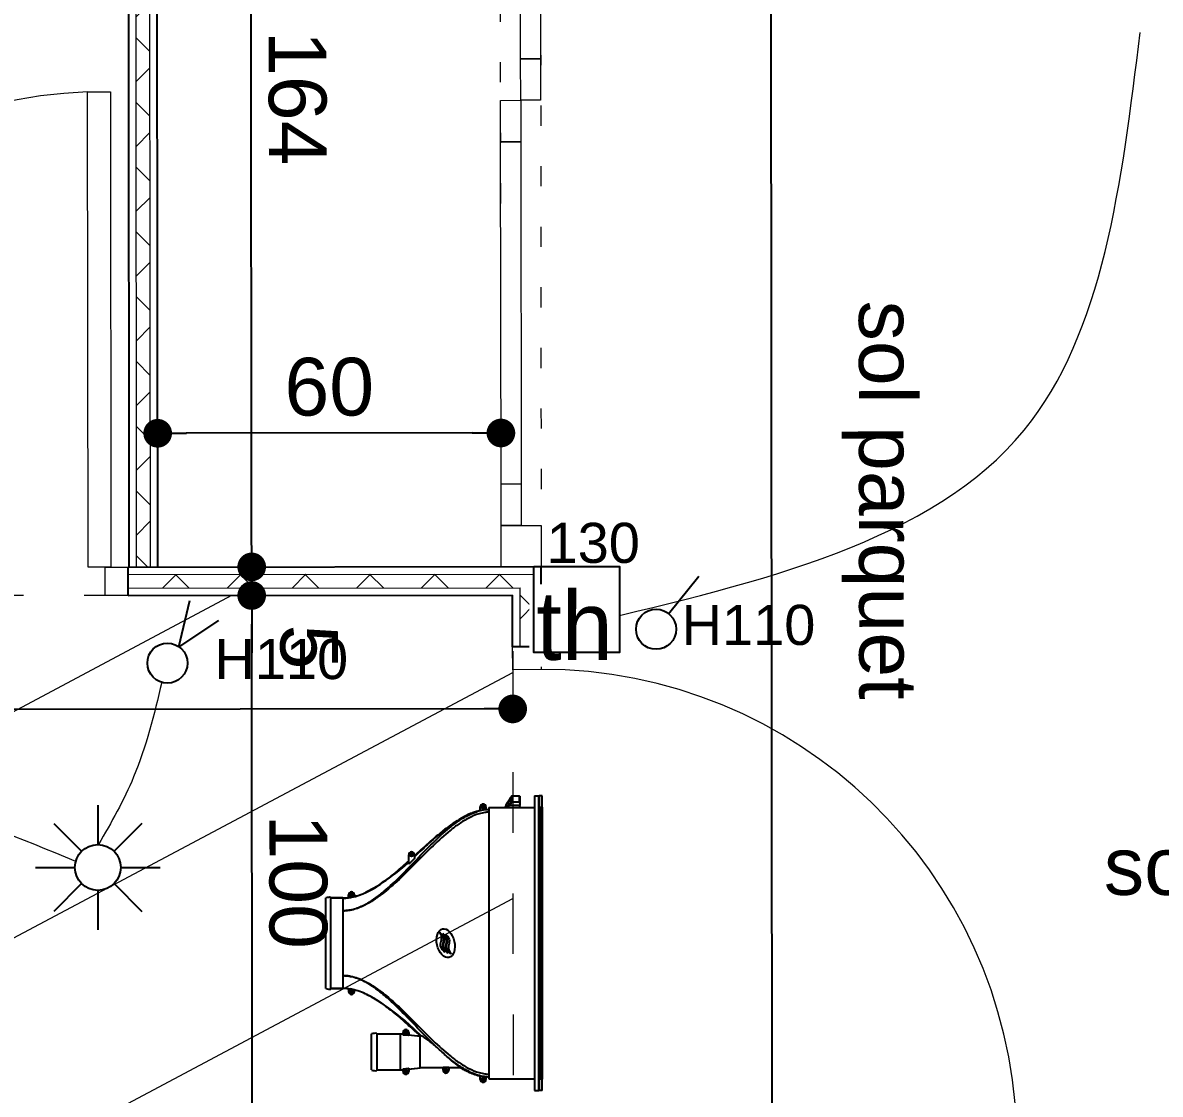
# Model space of a CAD drawing. Header units: centimetres. Extents: x 39595 to 63691, y -25920 to -14518.
# Drawn here: x 55942.4 to 56141.2, y -23747.9 to -23560.8 of the extents above; entities that cross this region are included whole.
import ezdxf

# ---------------------------------------------------------------- set-up
doc = ezdxf.new("R2010")
doc.units = ezdxf.units.CM
doc.header["$LTSCALE"] = 50.8
doc.header["$PDMODE"] = 1
doc.header["$PDSIZE"] = -2
doc.linetypes.add('Style de ligne -1', pattern=[0.41664, 0.20828, -0.20836])
doc.linetypes.add('Style de ligne -5', pattern=[0.20828, 0.069425, -0.138855])
doc.layers.add('3-BAT C-Niveau-3', color=7, linetype='Continuous')
doc.layers.add('prlm-CHAUFF', color=4, linetype='Continuous')
doc.layers.add('prlm-ELEC-CFA', color=1, linetype='Continuous', lineweight=25)
doc.layers.add('prlm-ELEC-CFO', color=1, linetype='Continuous', lineweight=25)
doc.styles.add('Arial', font='arial.ttf')
doc.styles.add('Helvetica', font='arial.ttf')
doc.styles.add('prlm-elec-cfa', font='comic.ttf', dxfattribs={"height": 12})
doc.dimstyles.new('IS', dxfattribs={"dimtxt": 10.08724, "dimasz": 5.007446, "dimexe": 2, "dimexo": 10, "dimgap": 3, "dimtad": 1, "dimdec": 1, "dimtxsty": 'Helvetica', "dimblk": 'DOT', "dimblk1": 'DOT', "dimblk2": 'DOT', "dimcen": 0, "dimdle": 10, "dimazin": 0, "dimtfac": 0.8, "dimtdec": 1, "dimtix": 1, "dimtmove": 0, "dimatfit": 0, "dimldrblk": 'VW_FILLEDARROW-1', "dimfxl": 1, "dimfrac": 2, "dimtolj": 1, "dimarcsym": 0})

# ---------------------------------------------------------------- blocks, each defined once
blk = doc.blocks.new('_DOT')
at = {"color": 0, "linetype": 'ByBlock', "lineweight": -2}
blk.add_line((-0.5, 0), (-1, 0), dxfattribs=at)
at = {"color": 0, "linetype": 'ByBlock', "const_width": 0.5}
blk.add_lwpolyline([(-0.25, 0, 1), (0.25, 0, 1)], format="xyb", close=True, dxfattribs=at)
blk = doc.blocks.new('*D50')
at = {"layer": '3-BAT C-Niveau-3', "color": 0, "linetype": 'Continuous', "lineweight": -2, "transparency": 16777216}
blk.add_line((55982.39, -23650.81), (55982.25, -23497.11), dxfattribs=at)
at = {"layer": 'Defpoints', "color": 0, "linetype": 'Continuous', "transparency": 16777216}
for p in [(55982.24, -23492.1), (55992.74, -23492.09), (56002.9, -23655.8)]:
    blk.add_point(p, dxfattribs=at)
at = {"layer": '3-BAT C-Niveau-3', "color": 0, "linetype": 'Continuous', "lineweight": -2, "transparency": 16777216, "xscale": 5.007446289062499, "yscale": 5.007446289062499, "zscale": 5.007446289062499}
for p, rotation in [((55982.24, -23492.1), 90.05310040590868), ((55982.4, -23655.82), 270.0531004059087)]:
    blk.add_blockref('_DOT', p, dxfattribs=dict(at, rotation=rotation))
at = {"layer": '3-BAT C-Niveau-3', "color": 0, "linetype": 'Continuous', "lineweight": 5, "transparency": 16777216, "insert": (55990.36, -23573.95), "char_height": 10.087, "attachment_point": 5, "rotation": 270.0531, "style": 'Helvetica'}
blk.add_mtext('\\A1;164', dxfattribs=at)
blk = doc.blocks.new('VW_FILLEDARROW-1')
at = {"color": 0, "linetype": 'Continuous', "lineweight": 5, "flags": 128}
blk.add_lwpolyline([(-1.997, 0.535), (0, 0), (-1.997, -0.535)], close=True, dxfattribs=at)
blk = doc.blocks.new('*D51')
at = {"layer": '3-BAT C-Niveau-3', "color": 0, "linetype": 'Continuous', "lineweight": -2, "transparency": 16777216}
for p, q in [((55982.39, -23650.81), (55982.39, -23645.8)), ((55982.4, -23660.82), (55982.4, -23655.82)), ((55982.41, -23665.83), (55982.41, -23670.83))]:
    blk.add_line(p, q, dxfattribs=at)
at = {"layer": 'Defpoints', "color": 0, "linetype": 'Continuous', "transparency": 16777216}
for p in [(55982.4, -23655.82), (56002.9, -23655.8), (55986.4, -23660.81)]:
    blk.add_point(p, dxfattribs=at)
at = {"layer": '3-BAT C-Niveau-3', "color": 0, "linetype": 'Continuous', "lineweight": -2, "transparency": 16777216, "xscale": 5.007446289062499, "yscale": 5.007446289062499, "zscale": 5.007446289062499}
for p, rotation in [((55982.4, -23655.82), 270.0531004059087), ((55982.4, -23660.82), 90.05310040590868)]:
    blk.add_blockref('_DOT', p, dxfattribs=dict(at, rotation=rotation))
at = {"layer": '3-BAT C-Niveau-3', "color": 0, "linetype": 'Continuous', "lineweight": 5, "transparency": 16777216, "insert": (55992.39, -23669.81), "char_height": 10.087, "attachment_point": 5, "rotation": 270.0531, "style": 'Helvetica'}
blk.add_mtext('\\A1;5', dxfattribs=at)
blk = doc.blocks.new('*D52')
at = {"layer": '3-BAT C-Niveau-3', "color": 0, "linetype": 'Continuous', "lineweight": -2, "transparency": 16777216}
blk.add_line((55982.49, -23755.79), (55982.41, -23665.83), dxfattribs=at)
at = {"layer": 'Defpoints', "color": 0, "linetype": 'Continuous', "transparency": 16777216}
for p in [(55982.4, -23660.82), (55986.4, -23660.81), (56012.99, -23760.77)]:
    blk.add_point(p, dxfattribs=at)
at = {"layer": '3-BAT C-Niveau-3', "color": 0, "linetype": 'Continuous', "lineweight": -2, "transparency": 16777216, "xscale": 5.007446289062499, "yscale": 5.007446289062499, "zscale": 5.007446289062499}
for p, rotation in [((55982.4, -23660.82), 90.05310040590868), ((55982.49, -23760.79), 270.0531004059087)]:
    blk.add_blockref('_DOT', p, dxfattribs=dict(at, rotation=rotation))
at = {"layer": '3-BAT C-Niveau-3', "color": 0, "linetype": 'Continuous', "lineweight": 5, "transparency": 16777216, "insert": (55990.49, -23710.8), "char_height": 10.087, "attachment_point": 5, "rotation": 270.0531, "style": 'Helvetica'}
blk.add_mtext('\\A1;100', dxfattribs=at)
blk = doc.blocks.new('*D56')
at = {"layer": '3-BAT C-Niveau-3', "color": 0, "linetype": 'Continuous', "lineweight": -2, "transparency": 16777216}
blk.add_line((56020.96, -23632.43), (55970.97, -23632.48), dxfattribs=at)
at = {"layer": 'Defpoints', "color": 0, "linetype": 'Continuous', "transparency": 16777216}
for p in [(55965.97, -23632.48), (55965.97, -23638.88), (56025.97, -23640.03)]:
    blk.add_point(p, dxfattribs=at)
at = {"layer": '3-BAT C-Niveau-3', "color": 0, "linetype": 'Continuous', "lineweight": -2, "transparency": 16777216, "xscale": 5.007446289062499, "yscale": 5.007446289062499, "zscale": 5.007446289062499}
for p, rotation in [((55965.97, -23632.48), 180.0531004058566), ((56025.96, -23632.43), 0.05310040585661646)]:
    blk.add_blockref('_DOT', p, dxfattribs=dict(at, rotation=rotation))
at = {"layer": '3-BAT C-Niveau-3', "color": 0, "linetype": 'Continuous', "lineweight": 5, "transparency": 16777216, "insert": (55995.96, -23624.41), "char_height": 10.087, "attachment_point": 5, "rotation": 0.0531, "style": 'Helvetica'}
blk.add_mtext('\\A1;60', dxfattribs=at)
blk = doc.blocks.new('*D78')
at = {"layer": '3-BAT C-Niveau-3', "color": 0, "linetype": 'Continuous', "lineweight": -2, "transparency": 16777216}
blk.add_line((56023.02, -23680.63), (55621.72, -23681), dxfattribs=at)
at = {"layer": 'Defpoints', "color": 0, "linetype": 'Continuous', "transparency": 16777216}
for p in [(55616.71, -23681.01), (55616.74, -23708.51), (56028.05, -23710.76)]:
    blk.add_point(p, dxfattribs=at)
at = {"layer": '3-BAT C-Niveau-3', "color": 0, "linetype": 'Continuous', "lineweight": -2, "transparency": 16777216, "xscale": 5.007446289062499, "yscale": 5.007446289062499, "zscale": 5.007446289062499}
for p, rotation in [((55616.71, -23681.01), 180.0531004058566), ((56028.02, -23680.63), 0.05310040585661646)]:
    blk.add_blockref('_DOT', p, dxfattribs=dict(at, rotation=rotation))
at = {"layer": '3-BAT C-Niveau-3', "color": 0, "linetype": 'Continuous', "lineweight": 5, "transparency": 16777216, "insert": (55858.86, -23670.8), "char_height": 10.087, "attachment_point": 5, "rotation": 0.0531, "style": 'Helvetica'}
blk.add_mtext('\\A1;411', dxfattribs=at)
blk = doc.blocks.new('*D88')
at = {"layer": '3-BAT C-Niveau-3', "color": 0, "linetype": 'Continuous', "lineweight": -2, "transparency": 16777216}
blk.add_line((56073.4, -23755.73), (56073, -23328.28), dxfattribs=at)
at = {"layer": 'Defpoints', "color": 0, "linetype": 'Continuous', "transparency": 16777216}
for p in [(56073, -23323.28), (56080.19, -23323.27), (56133.56, -23760.68)]:
    blk.add_point(p, dxfattribs=at)
at = {"layer": '3-BAT C-Niveau-3', "color": 0, "linetype": 'Continuous', "lineweight": -2, "transparency": 16777216, "xscale": 5.007446289062499, "yscale": 5.007446289062499, "zscale": 5.007446289062499}
for p, rotation in [((56073, -23323.28), 90.05310040590868), ((56073.4, -23760.73), 270.0531004059087)]:
    blk.add_blockref('_DOT', p, dxfattribs=dict(at, rotation=rotation))
at = {"layer": '3-BAT C-Niveau-3', "color": 0, "linetype": 'Continuous', "lineweight": 5, "transparency": 16777216, "insert": (56081.24, -23542), "char_height": 10.087, "attachment_point": 5, "rotation": 270.0531, "style": 'Helvetica'}
blk.add_mtext('\\A1;437', dxfattribs=at)
blk = doc.blocks.new('xi.VV')
at = {"layer": 'prlm-ELEC-CFO', "color": 0}
blk.add_lwpolyline([(6.95, 3.42), (0.01, -1.13), (1.91, 6.95)], dxfattribs=at)
blk.add_circle((-2, -4), 3.5, dxfattribs=at)
blk = doc.blocks.new('xi.SPOT')
at = {"color": 0, "lineweight": 5}
blk.add_wipeout([(-4, 0), (-2.83, -2.83), (0, -4), (2.83, -2.83), (4, 0), (2.83, 2.83), (0, 4), (-2.83, 2.83)], dxfattribs=at).dxf.layer = 'prlm-ELEC-CFO'
at = {"layer": 'prlm-ELEC-CFO', "color": 0, "linetype": 'ByBlock', "lineweight": -2, "flags": 128}
for points in [[(0, 10.88), (0, 4)], [(-7.69, 7.69), (-2.83, 2.83)], [(7.69, 7.69), (2.83, 2.83)], [(-10.88, 0), (-4, 0)], [(4, 0), (10.88, 0)], [(-2.83, -2.83), (-7.69, -7.69)], [(2.83, -2.83), (7.69, -7.69)], [(0, -4), (0, -10.88)]]:
    blk.add_lwpolyline(points, dxfattribs=at)
at = {"layer": 'prlm-ELEC-CFO', "color": 0, "linetype": 'ByBlock', "lineweight": -2}
blk.add_circle((0, 0), 4, dxfattribs=at)
blk = doc.blocks.new('xi.SA')
at = {"layer": 'prlm-ELEC-CFO', "color": 0}
blk.add_lwpolyline([(0.2, -1.28), (5.5, 5.28)], dxfattribs=at)
blk.add_circle((-2, -4), 3.5, dxfattribs=at)
blk = doc.blocks.new('Groupe-17-1')
at = {"color": 7, "linetype": 'Style de ligne -5', "lineweight": 5, "flags": 128}
blk.add_lwpolyline([(17291.57, -45794.3), (17261.1, -45633.41), (17267.98, -45632.11), (17298.45, -45793)], close=True, dxfattribs=at)
at = {"color": 7, "linetype": 'Continuous', "lineweight": 18, "flags": 128}
for points in [[(17262.45, -45640.52), (17261.1, -45633.41), (17267.98, -45632.11), (17269.32, -45639.22)], [(17267.23, -45646.97), (17265.88, -45639.87), (17269.32, -45639.22), (17270.67, -45646.32)], [(17278.5, -45706.48), (17267.23, -45646.97), (17270.67, -45646.32), (17281.94, -45705.83)], [(17279.85, -45713.59), (17278.5, -45706.48), (17281.94, -45705.83), (17283.28, -45712.94)], [(17277.75, -45721.35), (17276.41, -45714.24), (17279.85, -45713.59), (17281.19, -45720.7)], [(17288.88, -45780.09), (17277.75, -45721.35), (17281.19, -45720.7), (17292.32, -45779.43)], [(17290.22, -45787.19), (17288.88, -45780.09), (17292.32, -45779.43), (17293.66, -45786.54)], [(17291.57, -45794.3), (17290.22, -45787.19), (17297.1, -45785.89), (17298.45, -45793)]]:
    blk.add_lwpolyline(points, close=True, dxfattribs=at)
blk = doc.blocks.new('Sol parquet')
at = {"color": 7, "insert": (0, -0.78), "char_height": 10.0872, "attachment_point": 2, "line_spacing_factor": 0.834288, "style": 'Helvetica'}
blk.add_mtext('sol parquet', dxfattribs=at)
blk = doc.blocks.new('Sol carrelage')
at = {"color": 7, "insert": (0, -0.78), "char_height": 10.0872, "attachment_point": 2, "line_spacing_factor": 0.834288, "style": 'Helvetica'}
blk.add_mtext('sol carrelage', dxfattribs=at)

msp = doc.modelspace()

# ---------------------------------------------------------------- hatches: boundary and pattern name
at = {"linetype": 'Continuous', "lineweight": 5, "true_color": 0x808080}
h = msp.add_hatch(dxfattribs=at)
h.set_pattern_fill('02_ISOLANT', color=8, angle=90.0495, style=0, pattern_type=2)
h.set_pattern_definition([(135.049506, (47512.718, 24548.3464), (-5.6519644, -5.6617399), []), (225.049506, (47512.718, 24548.3464), (-5.6617399, 5.6519644), [])])
h.paths.add_polyline_path([(55962.29, -23655.84), (55964.69, -23655.84), (55964.55, -23490.81), (55962.14, -23488.42)])
h = msp.add_hatch(dxfattribs=at)
h.set_pattern_fill('02_ISOLANT', color=8, angle=0.0531, style=0, pattern_type=2)
h.set_pattern_definition([(45.0531, (47512.718, 24548.3464), (-5.6620945, 5.6516092), []), (135.0531, (47512.718, 24548.3464), (5.6516092, 5.6620945), [])])
h.paths.add_polyline_path([(55960.8, -23657.14), (55960.8, -23659.54), (56029.3, -23659.47), (56031.7, -23657.07)])
h = msp.add_hatch(dxfattribs=at)
h.set_pattern_fill('02_ISOLANT', color=8, angle=90.0531, style=0, pattern_type=2)
h.set_pattern_definition([(135.0531, (47512.718, 24548.3464), (-5.6516092, -5.6620945), []), (225.0531, (47512.718, 24548.3464), (-5.6620945, 5.6516092), [])])
h.paths.add_polyline_path([(56029.31, -23669.77), (56031.71, -23669.77), (56031.7, -23657.07), (56029.3, -23659.47)])
at = {"linetype": 'Continuous', "lineweight": 18, "true_color": 0xa0a0a4}
h = msp.add_hatch(dxfattribs=at)
h.set_pattern_fill('BA 13', color=253, angle=-10.6705, style=0, pattern_type=2)
h.set_pattern_definition([(207.98931, (47512.718, 24548.346), (-14.252246, 31.966756), [])])
h.paths.add_polyline_path([(55897.59, -23760.9), (55897.74, -23931.31), (55806.39, -23931.4), (55806.23, -23760.98), (55616.79, -23761.16), (55616.69, -23660.93), (55816.59, -23660.75), (55816.59, -23660.76), (56028.01, -23660.78), (56028.1, -23760.75)])
h.paths.add_polyline_path([(55897.58, -23758.51), (55897.58, -23759.35), (55897.58, -23758.51)])

# ---------------------------------------------------------------- linework, layer by layer
at = {"color": 7, "linetype": 'Continuous', "lineweight": 5}
for p, q in [((55960.99, -23655.84), (55960.84, -23487.12)), ((55962.29, -23655.84), (55962.14, -23488.42)), ((55962.29, -23655.84), (55962.14, -23488.42)), ((55964.69, -23655.84), (55964.55, -23490.81)), ((55964.69, -23655.84), (55964.55, -23490.81)), ((55960.8, -23655.84), (56033, -23655.77)), ((55960.8, -23657.14), (56031.7, -23657.07)), ((55960.8, -23657.14), (56031.7, -23657.07)), ((56031.71, -23669.77), (56031.7, -23657.07)), ((56031.71, -23669.77), (56031.7, -23657.07)), ((55960.8, -23659.54), (56029.3, -23659.47)), ((55960.8, -23659.54), (56029.3, -23659.47)), ((56029.31, -23669.77), (56029.3, -23659.47)), ((56029.31, -23669.77), (56029.3, -23659.47)), ((56028.01, -23669.78), (56028.01, -23660.78))]:
    msp.add_line(p, q, dxfattribs=at)
at = {"color": 7, "linetype": 'Continuous', "lineweight": 25}
for p, q in [((55960.99, -23655.84), (55960.84, -23487.12)), ((55965.99, -23655.83), (55965.85, -23492.11)), ((55960.8, -23655.84), (56033, -23655.77)), ((55960.8, -23660.84), (55960.8, -23655.84)), ((56033.01, -23669.77), (56033, -23655.77)), ((55960.8, -23660.84), (56028.01, -23660.78)), ((56028.01, -23669.78), (56028.01, -23660.78)), ((56033.01, -23669.77), (56028.01, -23669.78))]:
    msp.add_line(p, q, dxfattribs=at)
at = {"color": 7, "linetype": 'Continuous', "lineweight": 13, "flags": 128}
for points in [[(55953.8, -23655.84), (55953.72, -23572.84), (55957.72, -23572.84), (55957.8, -23655.84)], [(55956.8, -23655.84), (55960.8, -23655.84), (55960.8, -23660.84), (55956.8, -23660.84)], [(56033.01, -23669.77), (56033.02, -23673.77), (56028.02, -23673.78), (56028.01, -23669.78)]]:
    msp.add_lwpolyline(points, close=True, dxfattribs=at)
at = {"color": 251, "linetype": 'Style de ligne -1', "lineweight": 5, "true_color": 0x616161, "flags": 128}
msp.add_lwpolyline([(55897.59, -23760.9), (55897.74, -23931.31), (55806.39, -23931.4), (55806.23, -23760.98), (55616.79, -23761.16), (55616.69, -23660.93), (55816.59, -23660.75), (55816.59, -23660.76), (56028.01, -23660.78), (56028.1, -23760.75)], close=True, dxfattribs=at)
at = {"color": 7, "linetype": 'Continuous', "lineweight": 5}
for centre, start, end in [((55956.8, -23655.84), 92.1228, 180.0531), ((56033.09, -23756.77), 2.1228, 90.0531)]:
    msp.add_arc(centre, 83.05, start, end, dxfattribs=at)
at = {"layer": 'prlm-CHAUFF', "ltscale": 50}
for p, q in [((56027, -23697.2), (56026.96, -23697.22)), ((56027.49, -23697.2), (56027, -23697.2)), ((56027, -23697.2), (56027, -23697.2)), ((56027.02, -23697.12), (56027.38, -23696.51)), ((56027.06, -23697.15), (56027.02, -23697.12)), ((56027.38, -23697.37), (56027.05, -23697.85)), ((56027.42, -23696.54), (56027.06, -23697.15)), ((56027.06, -23697.15), (56027.53, -23697.15)), ((56027.38, -23696.51), (56027.39, -23696.5)), ((56027.38, -23696.51), (56027.42, -23696.54)), ((56027.39, -23697.35), (56027.38, -23697.37)), ((56027.39, -23696.5), (56027.61, -23696.16)), ((56027.39, -23696.5), (56027.43, -23696.54)), ((56027.61, -23697.02), (56027.39, -23697.35)), ((56027.6, -23696.54), (56027.42, -23696.54)), ((56027.43, -23696.54), (56027.42, -23696.54)), ((56027.6, -23696.27), (56027.43, -23696.54)), ((56027.43, -23696.54), (56027.6, -23696.54)), ((56027.81, -23696.92), (56027.44, -23697.49)), ((56027.81, -23696.92), (56027.84, -23696.84)), ((56029.25, -23696.92), (56027.81, -23696.92)), ((56029.2, -23695.85), (56027.84, -23695.85)), ((56027.84, -23696.84), (56029.2, -23696.84)), ((56029.2, -23696.84), (56029.2, -23695.85)), ((56029.2, -23695.85), (56029.25, -23695.89)), ((56029.2, -23696.84), (56029.25, -23696.92)), ((56029.25, -23695.89), (56029.25, -23695.89)), ((56029.25, -23695.89), (56029.25, -23696.92)), ((56029.34, -23696), (56029.25, -23695.91)), ((56029.34, -23696.04), (56029.25, -23695.95)), ((56029.34, -23696.11), (56029.25, -23696.02)), ((56029.34, -23696.19), (56029.25, -23696.1)), ((56029.34, -23696.3), (56029.25, -23696.21)), ((56029.34, -23696.43), (56029.25, -23696.34)), ((56029.34, -23696.57), (56029.25, -23696.48)), ((56029.34, -23696.74), (56029.25, -23696.65)), ((56029.25, -23696.83), (56029.34, -23696.74)), ((56029.34, -23696.92), (56029.25, -23696.83)), ((56029.25, -23696.92), (56029.25, -23697.49)), ((56029.25, -23696.92), (56029.25, -23696.92)), ((56029.25, -23697.01), (56029.34, -23696.92)), ((56029.34, -23697.19), (56029.25, -23697.1)), ((56029.25, -23697.28), (56029.34, -23697.19)), ((56029.34, -23697.43), (56029.25, -23697.34)), ((56029.25, -23697.52), (56029.34, -23697.43)), ((56029.26, -23696.65), (56029.34, -23696.57)), ((56029.27, -23696.5), (56029.34, -23696.43)), ((56029.27, -23696.85), (56029.34, -23696.79)), ((56029.34, -23697.07), (56029.27, -23697)), ((56029.28, -23696.36), (56029.34, -23696.3)), ((56029.34, -23697.32), (56029.28, -23697.25)), ((56029.29, -23696.25), (56029.34, -23696.19)), ((56029.29, -23697.13), (56029.34, -23697.07)), ((56029.29, -23697.37), (56029.34, -23697.32)), ((56029.3, -23696.15), (56029.34, -23696.11)), ((56029.34, -23696.5), (56029.3, -23696.46)), ((56029.31, -23696.08), (56029.34, -23696.04)), ((56029.34, -23696.26), (56029.31, -23696.23)), ((56029.31, -23696.54), (56029.34, -23696.5)), ((56029.32, -23696.02), (56029.34, -23696)), ((56029.34, -23696.79), (56029.32, -23696.76)), ((56029.33, -23696.28), (56029.34, -23696.26)), ((56031.85, -23695.8), (56032.59, -23695.8)), ((56031.85, -23695.8), (56031.85, -23747.3)), ((56032.59, -23747.3), (56032.59, -23695.8)), ((56032.59, -23695.8), (56032.66, -23695.8)), ((56033.15, -23695.8), (56032.66, -23695.8)), ((56032.66, -23695.8), (56032.66, -23747.3)), ((56033.15, -23747.3), (56033.15, -23695.8)), ((56022.35, -23698.37), (56022.35, -23697.75)), ((56022.7, -23697.7), (56022.8, -23697.7)), ((56022.7, -23697.8), (56022.7, -23697.7)), ((56022.8, -23697.8), (56022.7, -23697.8)), ((56022.8, -23697.6), (56022.9, -23697.6)), ((56022.8, -23697.7), (56022.8, -23697.6)), ((56022.8, -23697.91), (56022.8, -23697.8)), ((56022.9, -23697.91), (56022.8, -23697.91)), ((56022.9, -23697.6), (56022.9, -23697.7)), ((56022.9, -23697.7), (56023.01, -23697.7)), ((56023.01, -23697.8), (56022.9, -23697.8)), ((56022.9, -23697.8), (56022.9, -23697.91)), ((56023.01, -23697.7), (56023.01, -23697.8)), ((56023.35, -23697.75), (56023.35, -23698.2)), ((56023.44, -23698.19), (56023.35, -23698.2)), ((56023.85, -23697.85), (56031.85, -23697.85)), ((56023.85, -23697.85), (56023.85, -23745.25)), ((56027.44, -23697.49), (56027.19, -23697.85)), ((56029.25, -23697.49), (56027.44, -23697.49)), ((56029.25, -23697.85), (56029.25, -23697.49)), ((56029.34, -23697.67), (56029.25, -23697.58)), ((56029.25, -23697.76), (56029.34, -23697.67)), ((56029.29, -23697.85), (56029.25, -23697.82)), ((56032.85, -23697.8), (56032.85, -23745.3)), ((56032.85, -23697.8), (56032.91, -23697.8)), ((56032.91, -23697.8), (56032.85, -23698)), ((56032.91, -23745.3), (56032.91, -23697.8)), ((56032.96, -23697.8), (56032.96, -23745.3)), ((56032.96, -23697.8), (56033.01, -23697.8)), ((56033.01, -23697.8), (56032.96, -23697.96)), ((56033.01, -23745.3), (56033.01, -23697.8)), ((56033.05, -23697.8), (56033.05, -23745.3)), ((56033.05, -23697.8), (56033.09, -23697.8)), ((56033.09, -23697.8), (56033.05, -23697.91)), ((56033.09, -23745.3), (56033.09, -23697.8)), ((56033.11, -23697.8), (56033.11, -23745.3)), ((56033.11, -23697.8), (56033.13, -23697.8)), ((56033.13, -23697.8), (56033.11, -23697.87)), ((56033.13, -23745.3), (56033.13, -23697.8)), ((56033.15, -23697.8), (56033.15, -23745.3)), ((56033.15, -23745.3), (56033.15, -23697.8)), ((56033.15, -23697.8), (56033.15, -23697.8)), ((56033.15, -23697.8), (56033.15, -23697.83)), ((56009.85, -23707.73), (56009.85, -23706.11)), ((56010.85, -23706.73), (56009.85, -23707.73)), ((56010.2, -23706.06), (56010.3, -23706.06)), ((56010.2, -23706.16), (56010.2, -23706.06)), ((56010.3, -23706.16), (56010.2, -23706.16)), ((56010.3, -23705.96), (56010.4, -23705.96)), ((56010.3, -23706.06), (56010.3, -23705.96)), ((56010.3, -23706.27), (56010.3, -23706.16)), ((56010.4, -23706.27), (56010.3, -23706.27)), ((56010.4, -23705.96), (56010.4, -23706.06)), ((56010.4, -23706.06), (56010.51, -23706.06)), ((56010.51, -23706.16), (56010.4, -23706.16)), ((56010.4, -23706.16), (56010.4, -23706.27)), ((56010.51, -23706.06), (56010.51, -23706.16)), ((56010.85, -23706.11), (56010.85, -23706.73)), ((55999.35, -23713.65), (55999.35, -23713.1)), ((55999.7, -23713.15), (55999.7, -23713.05)), ((55999.7, -23713.05), (55999.8, -23713.05)), ((55999.8, -23713.15), (55999.7, -23713.15)), ((55999.8, -23712.94), (55999.9, -23712.94)), ((55999.8, -23713.05), (55999.8, -23712.94)), ((55999.8, -23713.25), (55999.8, -23713.15)), ((55999.9, -23713.25), (55999.8, -23713.25)), ((55999.9, -23712.94), (55999.9, -23713.05)), ((55999.9, -23713.05), (56000.01, -23713.05)), ((55999.9, -23713.15), (55999.9, -23713.25)), ((56000.01, -23713.15), (55999.9, -23713.15)), ((56000.01, -23713.05), (56000.01, -23713.15)), ((56000.35, -23713.1), (56000.35, -23713.4)), ((56002.83, -23712.44), (56002.83, -23712.47)), ((56003.37, -23712.15), (56003.37, -23712.17)), ((55995.35, -23729.45), (55995.35, -23713.65)), ((55996.25, -23729.55), (55996.25, -23713.55)), ((55996.25, -23713.65), (55998.35, -23713.65)), ((55998.35, -23713.65), (55996.25, -23713.65)), ((55998.35, -23713.65), (55998.35, -23715.88)), ((55999.67, -23713.6), (55999.35, -23713.65)), ((56000.35, -23713.4), (55999.67, -23713.6)), ((55998.35, -23715.88), (55998.35, -23727.22)), ((55998.35, -23727.22), (55998.35, -23729.45)), ((55996.25, -23729.45), (55998.35, -23729.45)), ((55998.35, -23729.45), (55996.25, -23729.45)), ((55999.35, -23729.46), (55999.67, -23729.51)), ((55999.35, -23729.46), (55999.35, -23730.01)), ((56000.35, -23729.71), (55999.67, -23729.51)), ((55999.7, -23730.06), (55999.7, -23729.96)), ((55999.7, -23729.96), (55999.8, -23729.96)), ((55999.8, -23730.06), (55999.7, -23730.06)), ((55999.8, -23729.86), (55999.9, -23729.86)), ((55999.8, -23729.96), (55999.8, -23729.86)), ((55999.8, -23730.17), (55999.8, -23730.06)), ((55999.9, -23730.17), (55999.8, -23730.17)), ((55999.9, -23729.86), (55999.9, -23729.96)), ((55999.9, -23729.96), (56000.01, -23729.96)), ((55999.9, -23730.06), (55999.9, -23730.17)), ((56000.01, -23730.06), (55999.9, -23730.06)), ((56000.01, -23729.96), (56000.01, -23730.06)), ((56000.35, -23730.01), (56000.35, -23729.71)), ((56003.37, -23730.96), (56003.37, -23730.96)), ((56008.85, -23737.59), (56008.85, -23737.15)), ((56009.2, -23737.1), (56009.3, -23737.1)), ((56009.2, -23737.2), (56009.2, -23737.1)), ((56009.3, -23737.2), (56009.2, -23737.2)), ((56009.3, -23737), (56009.4, -23737)), ((56009.3, -23737.1), (56009.3, -23737)), ((56009.3, -23737.31), (56009.3, -23737.2)), ((56009.4, -23737), (56009.4, -23737.1)), ((56009.4, -23737.1), (56009.51, -23737.1)), ((56009.51, -23737.2), (56009.4, -23737.2)), ((56009.4, -23737.2), (56009.4, -23737.31)), ((56009.51, -23737.1), (56009.51, -23737.2)), ((56012.01, -23737.75), (56009.85, -23735.68)), ((56009.85, -23735.68), (56012.01, -23737.75)), ((56009.85, -23737.15), (56009.85, -23737.7)), ((56003.35, -23743.7), (56003.35, -23737.4)), ((56004.25, -23737.3), (56004.25, -23743.8)), ((56004.25, -23737.4), (56008.35, -23737.4)), ((56004.25, -23737.4), (56008.35, -23737.4)), ((56008.35, -23737.4), (56008.35, -23743.7)), ((56009.8, -23737.7), (56008.85, -23737.59)), ((56009.4, -23737.31), (56009.3, -23737.31)), ((56009.85, -23737.7), (56009.8, -23737.7)), ((56012.01, -23737.75), (56011.85, -23737.75)), ((56011.85, -23743.35), (56011.85, -23737.75)), ((56012.01, -23737.75), (56011.85, -23737.75)), ((56004.25, -23743.7), (56008.35, -23743.7)), ((56004.25, -23743.7), (56008.35, -23743.7)), ((56008.85, -23743.52), (56009.8, -23743.4)), ((56008.85, -23743.95), (56008.85, -23743.52)), ((56009.2, -23744), (56009.2, -23743.9)), ((56009.2, -23743.9), (56009.3, -23743.9)), ((56009.3, -23744), (56009.2, -23744)), ((56009.3, -23743.8), (56009.4, -23743.8)), ((56009.3, -23743.9), (56009.3, -23743.8)), ((56009.3, -23744.11), (56009.3, -23744)), ((56009.4, -23744.11), (56009.3, -23744.11)), ((56009.4, -23743.8), (56009.4, -23743.9)), ((56009.4, -23743.9), (56009.51, -23743.9)), ((56009.4, -23744), (56009.4, -23744.11)), ((56009.51, -23744), (56009.4, -23744)), ((56009.51, -23743.9), (56009.51, -23744)), ((56009.8, -23743.4), (56009.85, -23743.4)), ((56009.85, -23743.4), (56009.85, -23743.95)), ((56015.85, -23743.35), (56011.85, -23743.35)), ((56015.85, -23743.35), (56011.85, -23743.35)), ((56015.85, -23743.2), (56016.85, -23743.2)), ((56015.85, -23743.75), (56015.85, -23743.2)), ((56016.2, -23743.8), (56016.2, -23743.7)), ((56016.2, -23743.7), (56016.3, -23743.7)), ((56016.3, -23743.8), (56016.2, -23743.8)), ((56016.3, -23743.6), (56016.4, -23743.6)), ((56016.3, -23743.7), (56016.3, -23743.6)), ((56016.3, -23743.91), (56016.3, -23743.8)), ((56016.4, -23743.91), (56016.3, -23743.91)), ((56016.4, -23743.6), (56016.4, -23743.7)), ((56016.4, -23743.7), (56016.51, -23743.7)), ((56016.51, -23743.8), (56016.4, -23743.8)), ((56016.4, -23743.8), (56016.4, -23743.91)), ((56016.51, -23743.7), (56016.51, -23743.8)), ((56016.85, -23743.2), (56016.85, -23743.75)), ((56018.98, -23743.35), (56016.85, -23743.35)), ((56018.98, -23743.35), (56016.85, -23743.35)), ((56022.35, -23745.35), (56022.35, -23744.74)), ((56023.44, -23744.92), (56023.35, -23744.91)), ((56023.35, -23744.91), (56023.35, -23745.35)), ((56032.85, -23745.1), (56032.91, -23745.3)), ((56032.96, -23745.15), (56033.01, -23745.3)), ((56022.7, -23745.3), (56022.8, -23745.3)), ((56022.7, -23745.4), (56022.7, -23745.3)), ((56022.8, -23745.4), (56022.7, -23745.4)), ((56022.8, -23745.2), (56022.9, -23745.2)), ((56022.8, -23745.3), (56022.8, -23745.2)), ((56022.8, -23745.51), (56022.8, -23745.4)), ((56022.9, -23745.51), (56022.8, -23745.51)), ((56022.9, -23745.2), (56022.9, -23745.3)), ((56022.9, -23745.3), (56023.01, -23745.3)), ((56023.01, -23745.4), (56022.9, -23745.4)), ((56022.9, -23745.4), (56022.9, -23745.51)), ((56023.01, -23745.3), (56023.01, -23745.4)), ((56023.85, -23745.25), (56031.85, -23745.25)), ((56032.91, -23745.3), (56032.85, -23745.3)), ((56033.01, -23745.3), (56032.96, -23745.3)), ((56033.05, -23745.19), (56033.09, -23745.3)), ((56033.09, -23745.3), (56033.05, -23745.3)), ((56033.11, -23745.24), (56033.13, -23745.3)), ((56033.13, -23745.3), (56033.11, -23745.3)), ((56033.15, -23745.28), (56033.15, -23745.3)), ((56033.15, -23745.3), (56033.15, -23745.3)), ((56031.85, -23747.3), (56032.59, -23747.3)), ((56032.66, -23747.3), (56032.59, -23747.3)), ((56033.15, -23747.3), (56032.66, -23747.3))]:
    msp.add_line(p, q, dxfattribs=at)
for centre, radius in [((56022.85, -23697.75), 0.3), ((56022.85, -23697.75), 0.25), ((56010.35, -23706.11), 0.3), ((56010.35, -23706.11), 0.25), ((55999.85, -23713.1), 0.3), ((55999.85, -23713.1), 0.25), ((55999.85, -23730.01), 0.3), ((55999.85, -23730.01), 0.25), ((56009.35, -23737.15), 0.3), ((56009.35, -23737.15), 0.25), ((56009.35, -23743.95), 0.3), ((56009.35, -23743.95), 0.25), ((56016.35, -23743.75), 0.3), ((56016.35, -23743.75), 0.25), ((56022.85, -23745.35), 0.3), ((56022.85, -23745.35), 0.25)]:
    msp.add_circle(centre, radius, dxfattribs=at)
for centre, radius, start, end in [((56022.85, -23697.75), 0.5, 0, 180), ((56039.09, -23703.91), 13.85, 151.9182, 154.0515), ((56037.89, -23703.27), 12.5, 151.3177, 151.5903), ((56026.4, -23696.8), 0.703, 323.033, 332.9325), ((56026.74, -23696.83), 0.448, 304.6713, 315.4982), ((56026.93, -23695.67), 0.836, 324.1326, 329.2425), ((56037.89, -23703.27), 12.5, 143.7494, 145.0637), ((56038.74, -23703.79), 13.43, 152.115, 153.7632), ((56010.35, -23706.11), 0.5, 0, 180), ((55983.79, -23678.42), 39, 300.1399, 310.6113), ((55983.79, -23678.42), 39, 302.5506, 310.6113), ((56001.75, -23699.04), 11.66, 309.5755, 314.0299), ((56001.53, -23698.79), 11.99, 309.6381, 313.9674), ((55996.87, -23700.45), 13.43, 282.9954, 306.0824), ((55999.85, -23713.1), 0.5, 0, 180), ((55997.53, -23702.4), 11.35, 284.4106, 297.8626), ((55993.69, -23694.64), 20.01, 297.2018, 298.9518), ((55996.02, -23715.54), 2, 83.2559, 109.4245), ((55996.02, -23715.54), 2, 83.2559, 109.4245), ((55998.35, -23705.89), 7.77, 270.0577, 277.4544), ((55998.34, -23705.83), 7.82, 270.0736, 277.4237), ((55998.36, -23706.44), 7.25, 269.9215, 277.8382), ((55996.02, -23727.57), 2, 250.5755, 276.7441), ((55996.02, -23727.57), 2, 250.5755, 276.7441), ((55998.35, -23737.22), 7.77, 82.5456, 89.9423), ((55998.34, -23737.28), 7.82, 82.5763, 89.9264), ((55998.37, -23736.62), 7.17, 83.9053, 90.1157), ((55998.37, -23736.62), 7.17, 82.0923, 83.5448), ((55999.85, -23730.01), 0.5, 180, 0), ((55997.38, -23741.07), 11.74, 62.3321, 75.441), ((55997.53, -23740.71), 11.35, 62.1374, 75.6929), ((55993.69, -23748.47), 20.01, 61.0483, 62.7983), ((55993.69, -23748.47), 20.01, 61.0482, 62.7982), ((55983.79, -23764.69), 39, 49.3887, 59.86), ((55983.79, -23764.69), 39, 49.3887, 59.8601), ((56001.75, -23744.07), 11.66, 45.9701, 50.4245), ((56001.53, -23744.32), 11.99, 46.0326, 50.3619), ((56009.35, -23737.15), 0.5, 0, 180), ((56004.02, -23739.29), 2, 83.2559, 109.4245), ((56004.02, -23739.29), 2, 83.2559, 109.4245), ((55991.81, -23766.3), 35.1, 45.7111, 49.5265), ((56032.63, -23724.04), 23.65, 226.4099, 234.7501), ((56004.02, -23741.82), 2, 250.5755, 276.7441), ((56004.02, -23741.82), 2, 250.5755, 276.7441), ((56009.35, -23743.95), 0.5, 180, 0), ((56016.35, -23743.75), 0.5, 180, 0), ((56025.21, -23732.97), 12.12, 253.7263, 256.3852), ((56022.85, -23745.35), 0.5, 180, 0)]:
    msp.add_arc(centre, radius, start, end, dxfattribs=at)
msp.add_ellipse((56016.31, -23721.55), major_axis=(-0.57, 2.49), ratio=0.600775, dxfattribs=at)
for points, knots in [([(56026.9, -23697.32), (56026.9, -23697.32), (56026.89, -23697.33), (56026.89, -23697.34), (56026.88, -23697.35), (56026.88, -23697.36), (56026.88, -23697.38), (56026.87, -23697.39), (56026.87, -23697.41), (56026.87, -23697.42), (56026.87, -23697.44), (56026.86, -23697.46), (56026.86, -23697.48), (56026.86, -23697.5), (56026.86, -23697.54), (56026.87, -23697.58), (56026.87, -23697.62), (56026.88, -23697.67), (56026.88, -23697.72), (56026.89, -23697.77), (56026.9, -23697.81), (56026.91, -23697.84), (56026.91, -23697.85)], [0.1059402, 0.1059402, 0.1059402, 0.1059402, 0.1359504, 0.1694868, 0.202886, 0.2361704, 0.2693627, 0.3024859, 0.3355633, 0.3686184, 0.401675, 0.434757, 0.4678887, 0.5010941, 0.5629781, 0.6246926, 0.6863942, 0.7482374, 0.8103737, 0.8729511, 0.9361135, 0.9654522, 0.9654522, 0.9654522, 0.9654522]), ([(56026.95, -23697.85), (56026.95, -23697.85), (56026.94, -23697.83), (56026.94, -23697.81), (56026.93, -23697.78), (56026.93, -23697.75), (56026.92, -23697.72), (56026.92, -23697.69), (56026.91, -23697.66), (56026.91, -23697.64), (56026.9, -23697.61), (56026.9, -23697.58), (56026.9, -23697.56), (56026.9, -23697.54), (56026.89, -23697.51), (56026.89, -23697.49), (56026.89, -23697.47), (56026.89, -23697.44), (56026.89, -23697.41), (56026.9, -23697.38), (56026.9, -23697.35), (56026.91, -23697.32), (56026.91, -23697.29), (56026.92, -23697.27), (56026.93, -23697.25), (56026.95, -23697.24), (56026.96, -23697.23), (56026.96, -23697.22)], [0.053874, 0.053874, 0.053874, 0.053874, 0.0607104, 0.0907643, 0.1206402, 0.1503557, 0.1799287, 0.2093776, 0.238721, 0.2679778, 0.2971672, 0.3263086, 0.3554219, 0.3845269, 0.4136437, 0.4427926, 0.4719939, 0.5012681, 0.5562327, 0.6110034, 0.6657154, 0.7205017, 0.7754929, 0.8308166, 0.8865967, 0.9429527, 1, 1, 1, 1]), ([(56027, -23697.2), (56027, -23697.2), (56026.99, -23697.21), (56026.98, -23697.21), (56026.98, -23697.22), (56026.97, -23697.23), (56026.96, -23697.24), (56026.96, -23697.25), (56026.95, -23697.26), (56026.95, -23697.28), (56026.95, -23697.29), (56026.94, -23697.31), (56026.94, -23697.32), (56026.94, -23697.34), (56026.93, -23697.35), (56026.93, -23697.37), (56026.93, -23697.39), (56026.93, -23697.41), (56026.93, -23697.43), (56026.93, -23697.47), (56026.93, -23697.51), (56026.94, -23697.55), (56026.94, -23697.6), (56026.95, -23697.65), (56026.96, -23697.71), (56026.97, -23697.76), (56026.98, -23697.81), (56026.99, -23697.84), (56026.99, -23697.85)], [0, 0, 0, 0, 0.0300773, 0.0600539, 0.0899314, 0.1197114, 0.1493956, 0.1789856, 0.2084831, 0.2378898, 0.2672073, 0.2964374, 0.3255817, 0.3546421, 0.3836203, 0.4125181, 0.4413372, 0.4700795, 0.4987468, 0.5532579, 0.6080368, 0.6630958, 0.7184471, 0.7741027, 0.8300742, 0.8863734, 0.9430116, 0.9677174, 0.9677174, 0.9677174, 0.9677174]), ([(56027.64, -23696.11), (56027.64, -23696.11), (56027.64, -23696.12), (56027.63, -23696.13), (56027.63, -23696.14), (56027.62, -23696.15), (56027.62, -23696.17), (56027.61, -23696.18), (56027.61, -23696.2), (56027.6, -23696.21), (56027.6, -23696.23), (56027.6, -23696.25), (56027.6, -23696.27), (56027.59, -23696.29), (56027.59, -23696.31), (56027.59, -23696.33), (56027.59, -23696.35), (56027.59, -23696.38), (56027.59, -23696.42), (56027.59, -23696.47), (56027.6, -23696.53), (56027.6, -23696.58), (56027.61, -23696.64), (56027.62, -23696.7), (56027.63, -23696.77), (56027.64, -23696.83), (56027.65, -23696.88), (56027.65, -23696.91)], [0.0304712, 0.0304712, 0.0304712, 0.0304712, 0.0599457, 0.0897682, 0.1195016, 0.1491541, 0.1787343, 0.2082505, 0.2377114, 0.2671256, 0.2965018, 0.3258487, 0.355175, 0.3844897, 0.4138015, 0.4431194, 0.4724522, 0.5018089, 0.5568669, 0.611863, 0.6668562, 0.7219052, 0.7770682, 0.8324028, 0.8879658, 0.9438132, 1, 1, 1, 1]), ([(56027.65, -23696.91), (56027.65, -23696.91), (56027.65, -23696.91), (56027.65, -23696.92), (56027.65, -23696.92), (56027.65, -23696.93), (56027.65, -23696.93), (56027.65, -23696.94), (56027.65, -23696.95), (56027.64, -23696.96), (56027.63, -23696.98), (56027.62, -23697), (56027.62, -23697.01), (56027.61, -23697.02)], [0, 0, 0, 0, 0.061789, 0.122374, 0.182441, 0.242697, 0.303842, 0.366548, 0.43144, 0.49908, 0.668346, 0.832646, 1, 1, 1, 1]), ([(56027.84, -23695.85), (56027.81, -23695.87), (56027.79, -23695.9), (56027.76, -23696.01), (56027.75, -23696.07), (56027.75, -23696.2), (56027.76, -23696.25), (56027.76, -23696.35), (56027.77, -23696.4), (56027.79, -23696.57), (56027.81, -23696.7), (56027.84, -23696.84)], [0, 0, 0, 0, 0.25, 0.25, 0.5, 0.5, 0.625, 0.625, 0.75, 0.75, 1, 1, 1, 1]), ([(55998.35, -23715.88), (55998.53, -23715.88), (55998.7, -23715.88), (55999.04, -23715.85), (55999.21, -23715.83), (55999.72, -23715.75), (56000.05, -23715.67), (56000.71, -23715.47), (56001.03, -23715.36), (56001.66, -23715.09), (56001.97, -23714.94), (56002.87, -23714.46), (56003.43, -23714.09), (56004.52, -23713.32), (56005.04, -23712.91), (56006.56, -23711.63), (56007.52, -23710.71), (56009.4, -23708.83), (56010.32, -23707.87), (56012.16, -23705.95), (56013.09, -23704.99), (56014.98, -23703.12), (56015.96, -23702.22), (56017.5, -23700.96), (56018.03, -23700.56), (56018.85, -23700), (56019.13, -23699.82), (56019.71, -23699.48), (56020, -23699.32), (56020.9, -23698.86), (56021.52, -23698.61), (56022.48, -23698.35), (56022.81, -23698.28), (56023.37, -23698.19), (56023.61, -23698.17), (56023.85, -23698.16)], [0, 0, 0, 0, 0.015625, 0.015625, 0.03125, 0.03125, 0.0625, 0.0625, 0.09375, 0.09375, 0.125, 0.125, 0.1875, 0.1875, 0.25, 0.25, 0.375, 0.375, 0.5, 0.5, 0.625, 0.625, 0.75, 0.75, 0.8125, 0.8125, 0.84375, 0.84375, 0.875, 0.875, 0.9375, 0.9375, 0.96875, 0.96875, 0.9908046, 0.9908046, 0.9908046, 0.9908046]), ([(56023.85, -23698.66), (56023.62, -23698.67), (56023.38, -23698.7), (56022.82, -23698.78), (56022.5, -23698.85), (56021.55, -23699.13), (56020.94, -23699.38), (56020.05, -23699.84), (56019.76, -23700), (56019.19, -23700.34), (56018.92, -23700.52), (56018.1, -23701.08), (56017.58, -23701.48), (56016.05, -23702.72), (56015.08, -23703.61), (56013.18, -23705.43), (56012.25, -23706.37), (56010.39, -23708.24), (56009.46, -23709.17), (56007.56, -23710.98), (56006.58, -23711.86), (56005.04, -23713.09), (56004.52, -23713.48), (56003.42, -23714.21), (56002.85, -23714.55), (56001.95, -23715), (56001.64, -23715.14), (56001.01, -23715.39), (56000.69, -23715.5), (56000.04, -23715.69), (55999.7, -23715.76), (55999.2, -23715.83), (55999.03, -23715.85), (55998.69, -23715.88), (55998.52, -23715.88), (55998.35, -23715.88)], [0.0092808, 0.0092808, 0.0092808, 0.0092808, 0.03125, 0.03125, 0.0625, 0.0625, 0.125, 0.125, 0.15625, 0.15625, 0.1875, 0.1875, 0.25, 0.25, 0.375, 0.375, 0.5, 0.5, 0.625, 0.625, 0.75, 0.75, 0.8125, 0.8125, 0.875, 0.875, 0.90625, 0.90625, 0.9375, 0.9375, 0.96875, 0.96875, 0.984375, 0.984375, 1, 1, 1, 1]), ([(56022.35, -23698.36), (56022.07, -23698.43), (56021.78, -23698.51), (56021.21, -23698.69), (56020.93, -23698.8), (56020.11, -23699.14), (56019.58, -23699.41), (56018.55, -23699.99), (56018.06, -23700.31), (56017.08, -23700.98), (56016.6, -23701.34), (56015.2, -23702.44), (56014.31, -23703.22), (56012.56, -23704.82), (56011.71, -23705.64), (56010.85, -23706.46)], [0, 0, 0, 0, 0.0625, 0.0625, 0.125, 0.125, 0.25, 0.25, 0.375, 0.375, 0.5, 0.5, 0.75, 0.75, 1, 1, 1, 1]), ([(56018.31, -23700.15), (56018.14, -23700.26), (56017.65, -23700.58), (56016.84, -23701.15), (56015.87, -23701.89), (56014.9, -23702.68), (56013.82, -23703.6), (56012.63, -23704.65), (56011.61, -23705.58), (56011.02, -23706.12), (56010.85, -23706.27)], [0.1694223, 0.1694223, 0.1694223, 0.1694223, 0.1906001, 0.2339285, 0.2787061, 0.3247019, 0.3716424, 0.4351709, 0.4991397, 0.523565, 0.523565, 0.523565, 0.523565]), ([(56009.85, -23707.17), (56009.5, -23707.49), (56008.71, -23708.19), (56007.5, -23709.23), (56006.32, -23710.18), (56005.24, -23710.97), (56004.26, -23711.63), (56003.33, -23712.18), (56002.71, -23712.5), (56002.42, -23712.64)], [0.5730592, 0.5730592, 0.5730592, 0.5730592, 0.626259, 0.6884084, 0.7489718, 0.7930827, 0.8358988, 0.8773199, 0.9123747, 0.9123747, 0.9123747, 0.9123747]), ([(56016.18, -23723.18), (56015.46, -23722.46), (56015.37, -23722.08), (56015.41, -23721.69), (56015.47, -23721.08), (56015.88, -23720.43), (56015.3, -23719.7)], [0, 0, 0, 0, 0.389075, 0.389075, 0.389075, 1, 1, 1, 1]), ([(56017.23, -23723.49), (56016.51, -23722.77), (56016.41, -23722.39), (56016.45, -23722), (56016.52, -23721.39), (56016.92, -23720.74), (56016.35, -23720.01)], [0, 0, 0, 0, 0.389075, 0.389075, 0.389075, 1, 1, 1, 1]), ([(55998.35, -23727.22), (55998.52, -23727.23), (55998.69, -23727.23), (55999.03, -23727.26), (55999.2, -23727.28), (55999.71, -23727.35), (56000.04, -23727.42), (56000.69, -23727.6), (56001.01, -23727.71), (56001.64, -23727.96), (56001.95, -23728.1), (56002.85, -23728.56), (56003.42, -23728.9), (56004.52, -23729.63), (56005.04, -23730.02), (56006.58, -23731.25), (56007.56, -23732.13), (56009.46, -23733.94), (56010.39, -23734.87), (56012.25, -23736.74), (56013.18, -23737.68), (56015.08, -23739.5), (56016.05, -23740.39), (56017.58, -23741.63), (56018.1, -23742.03), (56018.92, -23742.58), (56019.19, -23742.76), (56019.76, -23743.11), (56020.05, -23743.27), (56020.94, -23743.73), (56021.55, -23743.98), (56022.5, -23744.25), (56022.82, -23744.33), (56023.38, -23744.41), (56023.62, -23744.44), (56023.85, -23744.45)], [0, 0, 0, 0, 0.015625, 0.015625, 0.03125, 0.03125, 0.0625, 0.0625, 0.09375, 0.09375, 0.125, 0.125, 0.1875, 0.1875, 0.25, 0.25, 0.375, 0.375, 0.5, 0.5, 0.625, 0.625, 0.75, 0.75, 0.8125, 0.8125, 0.84375, 0.84375, 0.875, 0.875, 0.9375, 0.9375, 0.96875, 0.96875, 0.9907189, 0.9907189, 0.9907189, 0.9907189]), ([(56014.59, -23739.59), (56013.35, -23738.4), (56012.15, -23737.15), (56009.75, -23734.65), (56008.56, -23733.4), (56006.68, -23731.62), (56006.04, -23731.04), (56004.72, -23729.94), (56004.04, -23729.42), (56002.94, -23728.71), (56002.57, -23728.49), (56001.78, -23728.07), (56001.38, -23727.89), (56000.55, -23727.57), (56000.12, -23727.45), (55999.46, -23727.32), (55999.24, -23727.28), (55998.91, -23727.25), (55998.8, -23727.24), (55998.57, -23727.23), (55998.46, -23727.23), (55998.35, -23727.22)], [0, 0, 0, 0, 0.25, 0.25, 0.5, 0.5, 0.625, 0.625, 0.75, 0.75, 0.8125, 0.8125, 0.875, 0.875, 0.9375, 0.9375, 0.96875, 0.96875, 0.984375, 0.984375, 1, 1, 1, 1]), ([(56002.39, -23730.46), (56002.73, -23730.61), (56003.44, -23730.98), (56004.5, -23731.63), (56005.59, -23732.38), (56006.67, -23733.21), (56007.75, -23734.09), (56009.04, -23735.2), (56010.39, -23736.42), (56011.42, -23737.36), (56011.86, -23737.76)], [0.1568082, 0.1568082, 0.1568082, 0.1568082, 0.2305418, 0.3149874, 0.4025619, 0.4929385, 0.5856877, 0.6803551, 0.8317746, 0.9509578, 0.9509578, 0.9509578, 0.9509578]), ([(56014.59, -23739.59), (56014.33, -23739.36), (56014.06, -23739.14), (56013.55, -23738.72), (56013.3, -23738.53), (56012.83, -23738.19), (56012.6, -23738.04), (56012.32, -23737.88), (56012.24, -23737.83), (56012.1, -23737.77), (56012.04, -23737.75), (56012.01, -23737.75)], [0, 0, 0, 0, 0.25, 0.25, 0.5, 0.5, 0.75, 0.75, 0.875, 0.875, 1, 1, 1, 1]), ([(56023.85, -23744.95), (56023.58, -23744.93), (56023.3, -23744.91), (56022.66, -23744.8), (56022.3, -23744.72), (56021.25, -23744.4), (56020.57, -23744.09), (56019.26, -23743.38), (56018.64, -23742.98), (56017.45, -23742.11), (56016.88, -23741.65), (56016.32, -23741.17)], [0.0331631, 0.0331631, 0.0331631, 0.0331631, 0.125, 0.125, 0.25, 0.25, 0.5, 0.5, 0.75, 0.75, 1, 1, 1, 1]), ([(56022.35, -23744.74), (56022.06, -23744.68), (56021.76, -23744.59), (56021.33, -23744.45), (56021.18, -23744.4), (56020.89, -23744.29), (56020.75, -23744.23), (56020.33, -23744.05), (56020.05, -23743.92), (56019.51, -23743.65), (56019.24, -23743.51), (56018.98, -23743.35)], [0, 0, 0, 0, 0.25, 0.25, 0.375, 0.375, 0.5, 0.5, 0.75, 0.75, 1, 1, 1, 1]), ([(56018.98, -23743.35), (56019.25, -23743.52), (56019.54, -23743.67), (56020.11, -23743.96), (56020.41, -23744.09), (56021, -23744.33), (56021.3, -23744.45), (56021.68, -23744.56), (56021.75, -23744.59), (56021.82, -23744.61)], [0, 0, 0, 0, 0.25, 0.25, 0.5, 0.5, 0.75, 0.75, 0.8062429, 0.8062429, 0.8062429, 0.8062429])]:
    msp.add_open_spline(points, degree=3, knots=knots, dxfattribs=at)
for points in [[(56023.35, -23698.2), (56023.02, -23698.23), (56022.68, -23698.29), (56022.35, -23698.37)], [(56015.3, -23719.7), (56016.24, -23720.52), (56015.83, -23721.17), (56015.77, -23721.79)], [(56015.92, -23721.85), (56015.99, -23721.24), (56016.39, -23720.59), (56015.81, -23719.85)], [(56015.81, -23719.85), (56016.75, -23720.68), (56016.34, -23721.33), (56016.28, -23721.94)], [(56016.35, -23720.01), (56017.28, -23720.83), (56016.88, -23721.48), (56016.81, -23722.1)], [(56015.77, -23721.79), (56015.72, -23722.18), (56015.82, -23722.56), (56016.18, -23723.18)], [(56016.69, -23723.33), (56015.97, -23722.61), (56015.88, -23722.24), (56015.92, -23721.85)], [(56016.28, -23721.94), (56016.23, -23722.34), (56016.33, -23722.72), (56016.69, -23723.33)], [(56016.81, -23722.1), (56016.77, -23722.49), (56016.87, -23722.87), (56017.23, -23723.49)], [(56008.35, -23737.4), (56008.52, -23737.4), (56008.69, -23737.41), (56008.85, -23737.42)], [(56008.35, -23737.4), (56008.52, -23737.4), (56008.69, -23737.41), (56008.85, -23737.42)], [(56009.85, -23737.54), (56010.52, -23737.64), (56011.19, -23737.75), (56011.85, -23737.75)], [(56009.85, -23737.54), (56010.52, -23737.64), (56011.19, -23737.75), (56011.85, -23737.75)], [(56008.35, -23743.7), (56008.52, -23743.7), (56008.69, -23743.7), (56008.85, -23743.68)], [(56008.35, -23743.7), (56008.52, -23743.7), (56008.69, -23743.7), (56008.85, -23743.68)], [(56009.85, -23743.57), (56010.52, -23743.47), (56011.19, -23743.35), (56011.85, -23743.35)], [(56009.85, -23743.57), (56010.52, -23743.47), (56011.19, -23743.35), (56011.85, -23743.35)], [(56022.35, -23744.74), (56022.68, -23744.82), (56023.02, -23744.87), (56023.35, -23744.91)]]:
    msp.add_open_spline(points, degree=3, dxfattribs=at)
at = {"layer": 'prlm-ELEC-CFO', "lineweight": 13}
for points in [[(56041.27, -23665.58), (56117.41, -23631.94), (56137.69, -23562.45)], [(55966.68, -23675.98), (55961.77, -23692.52), (55955.63, -23704.32)], [(55951.65, -23707.26), (55894.23, -23691.53), (55838.27, -23706.06)]]:
    msp.add_spline(points, degree=3, dxfattribs=at)

# ---------------------------------------------------------------- block references
at = {"color": 7}
for name, p, rotation in [('Groupe-17-1', (47512.72, 24548.35), 349.3295056620147), ('Sol parquet', (56099.44, -23644.14), 270.0531004059034), ('Sol carrelage', (56171.67, -23702.21), 0.05310040590338228)]:
    msp.add_blockref(name, p, dxfattribs=dict(at, rotation=rotation))
at = {"layer": 'prlm-ELEC-CFO'}
for name, p in [('xi.SA', (56055.08, -23662.71)), ('xi.VV', (55969.67, -23668.63))]:
    msp.add_blockref(name, p, dxfattribs=at)

# ---------------------------------------------------------------- texts
at = {"layer": 'prlm-ELEC-CFA', "color": 3, "style": 'Arial'}
msp.add_text('130', height=7, dxfattribs=at).set_placement((56033.94, -23655.12))
at = {"layer": 'prlm-ELEC-CFO', "style": 'Arial'}
for p in [(56057.55, -23669.45), (55975.88, -23675.41)]:
    msp.add_text('H110', height=7, dxfattribs=at).set_placement(p)

# ---------------------------------------------------------------- dimensions: what is measured, and where the dimension line sits
at = {"layer": '3-BAT C-Niveau-3', "color": 7, "linetype": 'Continuous', "lineweight": 5}
for base, p1, p2, angle, picture, middle in [((56073, -23323.28), (56133.56, -23760.68), (56080.19, -23323.27), 270.0531, '*D88', (56081.24, -23542)), ((55982.24, -23492.1), (56002.9, -23655.8), (55992.74, -23492.09), 270.0531, '*D50', (55990.36, -23573.95)), ((55965.97, -23632.48), (56025.97, -23640.03), (55965.97, -23638.88), 0.0531, '*D56', (55995.96, -23624.41)), ((55982.4, -23660.82), (56012.99, -23760.77), (55986.4, -23660.81), 270.0531, '*D52', (55990.49, -23710.8))]:
    dim = msp.add_linear_dim(base=base, p1=p1, p2=p2, angle=angle, dimstyle='IS', override={"dimtxt": 10.08724, "dimdec": 0, "dimpost": '<>', "dimtxsty": 'Helvetica', "dimse1": 1, "dimse2": 1, "dimtmove": 2}, dxfattribs=at)
    dim.commit()
    dim.dimension.update_dxf_attribs({"geometry": picture, "text_midpoint": middle})
for base, p1, p2, angle, override, picture, middle in [((55982.4, -23655.82), (55986.4, -23660.81), (56002.9, -23655.8), 270.0531, {"dimtxt": 10.08724, "dimdec": 0, "dimpost": '<>', "dimtxsty": 'Helvetica', "dimse1": 1, "dimse2": 1, "dimtix": 0, "dimtmove": 2}, '*D51', (55992.39, -23669.81)), ((55616.71, -23681.01), (56028.05, -23710.76), (55616.74, -23708.51), 0.0531, {"dimtxt": 10.08724, "dimdec": 0, "dimpost": '<>', "dimtxsty": 'Helvetica', "dimse1": 1, "dimse2": 1, "dimtmove": 2}, '*D78', (55858.86, -23670.8))]:
    dim = msp.add_linear_dim(base=base, p1=p1, p2=p2, angle=angle, dimstyle='IS', override=override, dxfattribs=at)
    dim.commit()
    dim.dimension.update_dxf_attribs({"geometry": picture, "text_midpoint": middle, "dimtype": 160})

# ---------------------------------------------------------------- next in the draw order: block references
at = {"layer": 'prlm-ELEC-CFO'}
msp.add_blockref('xi.SPOT', (55955.51, -23708.32), dxfattribs=at)

# ---------------------------------------------------------------- next in the draw order: texts
at = {"layer": 'prlm-ELEC-CFA', "color": 3, "lineweight": 20, "insert": (56038.83, -23666.14), "char_height": 12, "attachment_point": 5, "line_spacing_factor": 0.8, "style": 'prlm-elec-cfa', "bg_fill": 3, "box_fill_scale": 1.1, "bg_fill_color": 256, "bg_fill_transparency": 0}
msp.add_mtext('th', dxfattribs=at)

# ---------------------------------------------------------------- next in the draw order: linework, layer by layer
at = {"layer": 'prlm-ELEC-CFA', "linetype": 'ByBlock', "lineweight": -2, "flags": 128}
msp.add_lwpolyline([(56031.7, -23655.76), (56046.7, -23655.76), (56046.7, -23670.76), (56031.7, -23670.76)], close=True, dxfattribs=at)

doc.saveas('drawing.dxf')
